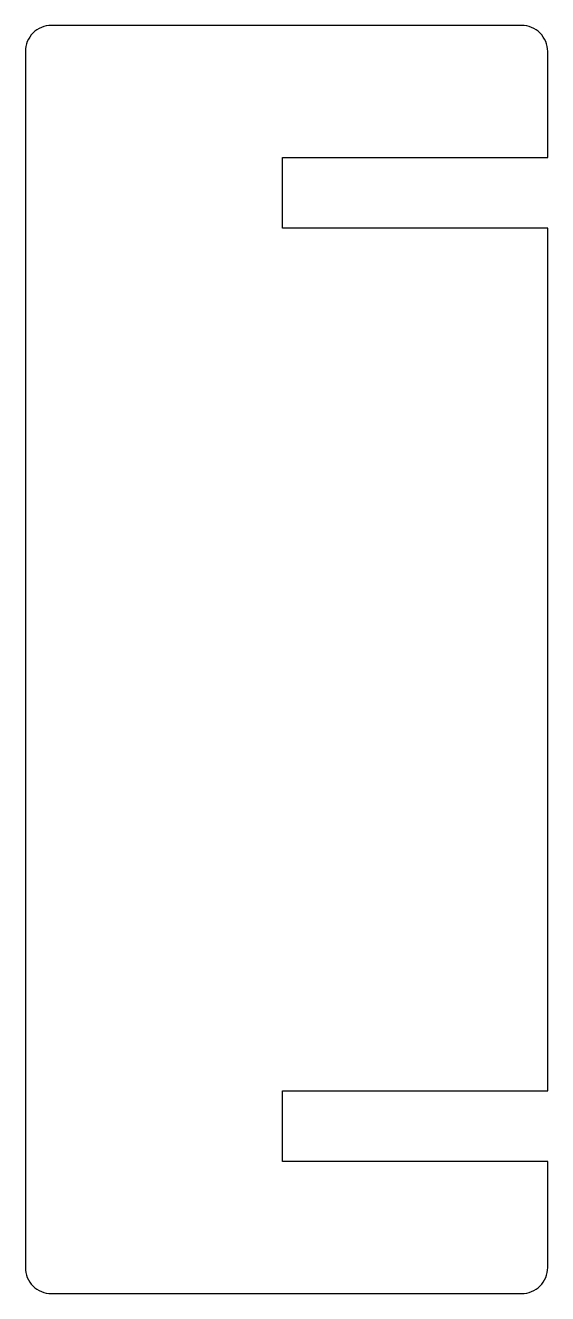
# Model space of a CAD drawing. Header units: millimetres. Extents: x 3255.8 to 3275.8, y 1423.8 to 1472.3.
import ezdxf

# ---------------------------------------------------------------- set-up
doc = ezdxf.new("R2010")
doc.units = ezdxf.units.MM

msp = doc.modelspace()

# ---------------------------------------------------------------- linework, layer by layer
msp.add_lwpolyline([(3255.778, 1471.274), (3255.778, 1424.774, 0.414214), (3256.778, 1423.774), (3274.778, 1423.774, 0.414214), (3275.778, 1424.774), (3275.778, 1428.824), (3265.628, 1428.824), (3265.628, 1431.524), (3275.778, 1431.524), (3275.778, 1464.524), (3265.628, 1464.524), (3265.628, 1467.224), (3275.778, 1467.224), (3275.778, 1471.274, 0.414214), (3274.778, 1472.274), (3256.778, 1472.274, 0.414214)], format="xyb", close=True)

doc.saveas('drawing.dxf')
